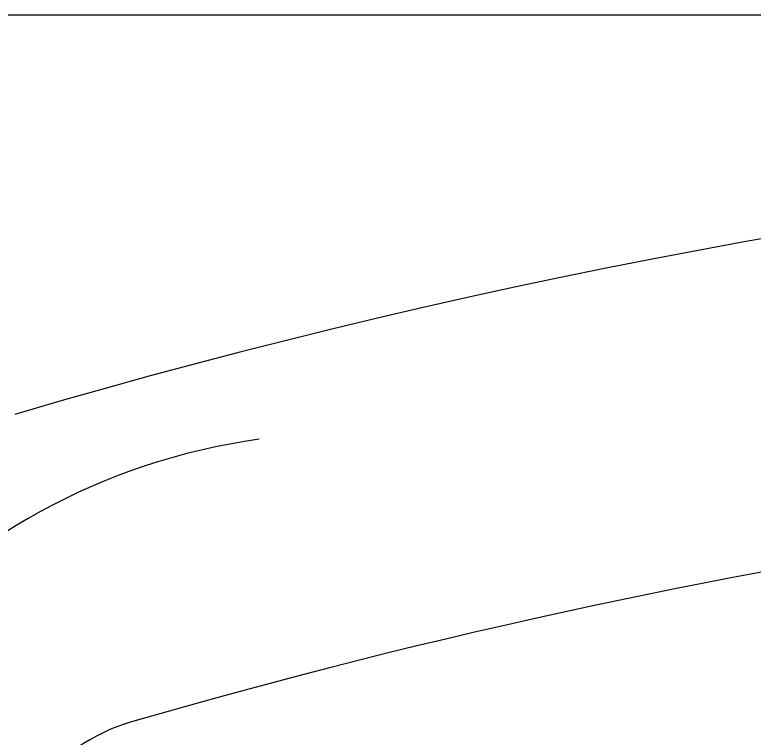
# Model space of a CAD drawing. Header units: millimetres. Extents: x -1273.31 to -1272.11, y 2247.12 to 2247.91.
# Drawn here: x -1273.1234 to -1272.9223, y 2247.71 to 2247.9068 of the extents above; entities that cross this region are included whole.
import ezdxf

# ---------------------------------------------------------------- set-up
doc = ezdxf.new("R2010")
doc.units = ezdxf.units.MM
doc.header["$LTSCALE"] = 10
doc.layers.add('jacuzzi', color=1, linetype='Continuous')

msp = doc.modelspace()

# ---------------------------------------------------------------- linework, layer by layer
at = {"layer": 'jacuzzi', "color": 3}
msp.add_lwpolyline([(-1272.109982666318, 2247.127357325914, -0.414213562373095), (-1272.120575062937, 2247.116764929295), (-1273.299390269699, 2247.116764929295, -0.414213562373095), (-1273.309982666318, 2247.127357325914), (-1273.309982666318, 2247.896172532676, -0.414213562373095), (-1273.299390269699, 2247.906764929295), (-1272.120575062937, 2247.906764929295, -0.414213562373095), (-1272.109982666318, 2247.896172532676)], format="xyb", close=True, dxfattribs=at)
at = {"layer": 'jacuzzi'}
for centre, radius, start, end in [((-1272.590315674313, 2245.985985674595), 1.888868278082101, 81.6867783739213, 106.3930485994109), ((-1273.03317259582, 2247.619940701265), 0.1729999999999992, 97.91126728876185, 180), ((-1272.590315674313, 2245.985985674595), 1.799670560716572, 89.8144835642441, 106.1765665161406), ((-1273.077770971987, 2247.666382771655), 0.04999999999999949, 106.1765665161406, 180)]:
    msp.add_arc(centre, radius, start, end, dxfattribs=at)

doc.saveas('drawing.dxf')
